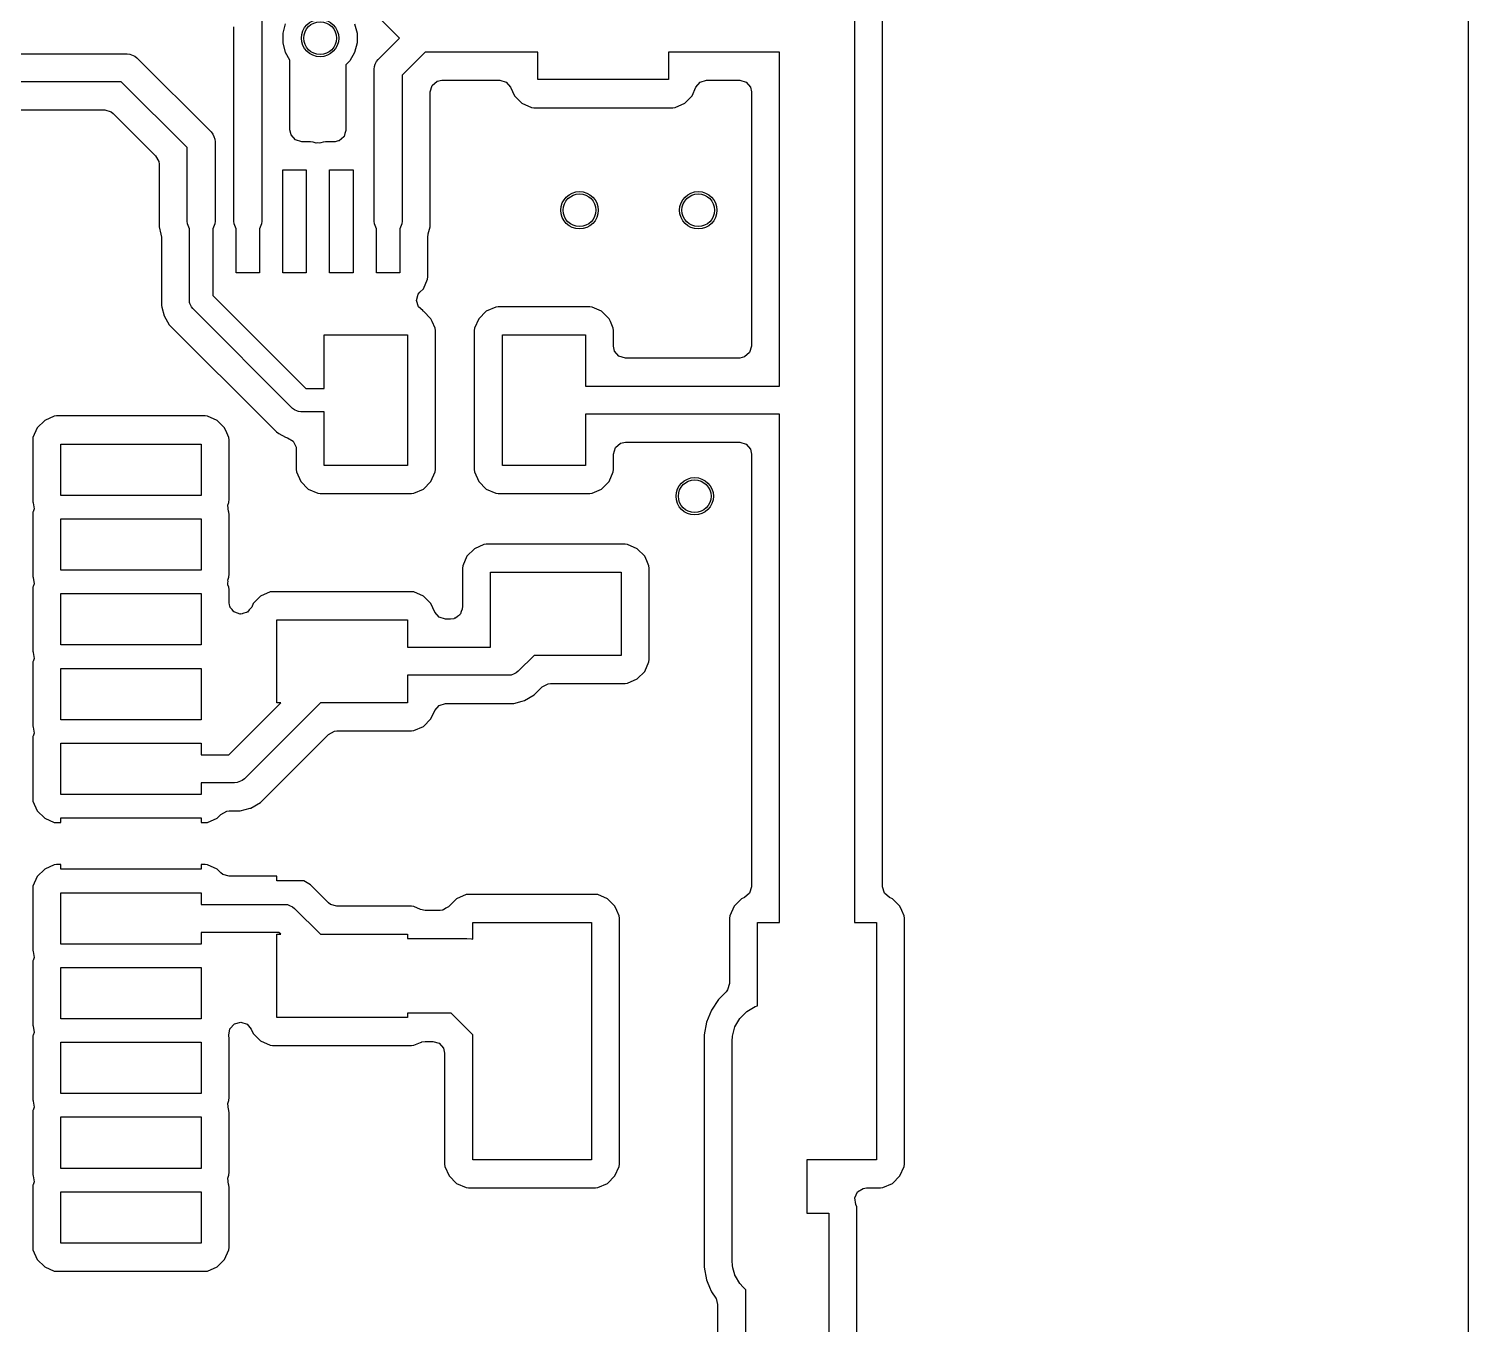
# Model space of a CAD drawing. Extents: x 3.64 to 7.32, y -5.07 to -3.18.
# Drawn here: x 6.518 to 7.124, y -4.393 to -3.847 of the extents above; entities that cross this region are included whole.
import ezdxf

# ---------------------------------------------------------------- set-up
doc = ezdxf.new("R2010")
doc.units = 0
doc.header["$MEASUREMENT"] = 0
doc.layers.add('BLACK', color=7, linetype='CONTINUOUS')

msp = doc.modelspace()

# ---------------------------------------------------------------- linework, layer by layer
at = {"layer": 'BLACK', "linetype": 'CONTINUOUS'}
for p, q in [((7.12437, -3.26035), (7.12437, -4.40911)), ((6.87768, -4.20866), (6.87768, -3.63097)), ((6.86585, -3.63369), (6.86585, -3.85369)), ((6.67425, -3.85119), (6.62592, -3.80286)), ((6.60451, -3.92833), (6.60451, -3.84645)), ((6.61632, -3.844), (6.61632, -3.92833)), ((6.62523, -3.84913), (6.62629, -3.84516)), ((6.62523, -3.85324), (6.62523, -3.84913)), ((6.65539, -3.84516), (6.65645, -3.84913)), ((6.65645, -3.84913), (6.65645, -3.85324)), ((6.62629, -3.85721), (6.62523, -3.85324)), ((6.65645, -3.85324), (6.65539, -3.85721)), ((6.66529, -3.86014), (6.67425, -3.85119)), ((6.86585, -3.85369), (6.86585, -4.00369)), ((6.47282, -3.85778), (6.55955, -3.85778)), ((6.55955, -3.85778), (6.5607, -3.8579)), ((6.5607, -3.8579), (6.56142, -3.85819)), ((6.56142, -3.85819), (6.56283, -3.85878)), ((6.56283, -3.85878), (6.56372, -3.85951)), ((6.56372, -3.85951), (6.59491, -3.89069)), ((6.62815, -3.86043), (6.62629, -3.85721)), ((6.62815, -3.88989), (6.62815, -3.86043)), ((6.65333, -3.86077), (6.65173, -3.86238)), ((6.65539, -3.85721), (6.65333, -3.86077)), ((6.66408, -3.86218), (6.66456, -3.86104)), ((6.66456, -3.86104), (6.66529, -3.86014)), ((6.68505, -3.85709), (6.67538, -3.86676)), ((6.7326, -3.85709), (6.68505, -3.85709)), ((6.7326, -3.86869), (6.7326, -3.85709)), ((6.83435, -3.85709), (6.7876, -3.85709)), ((6.7876, -3.85709), (6.7876, -3.86869)), ((6.83435, -3.99778), (6.83435, -3.85709)), ((6.65173, -3.86238), (6.65173, -3.88989)), ((6.66356, -3.86432), (6.66368, -3.86316)), ((6.66356, -3.92833), (6.66356, -3.86432)), ((6.66368, -3.86316), (6.66408, -3.86218)), ((6.67538, -3.86676), (6.67538, -3.92833)), ((6.5571, -3.86959), (6.47282, -3.86959)), ((6.58482, -3.89731), (6.5571, -3.86959)), ((6.68721, -3.87388), (6.68799, -3.8712)), ((6.68799, -3.8712), (6.69011, -3.86937)), ((6.69011, -3.86937), (6.69217, -3.86892)), ((6.69217, -3.86892), (6.71654, -3.86892)), ((6.71654, -3.86892), (6.71922, -3.86971)), ((6.71922, -3.86971), (6.72105, -3.87182)), ((6.72105, -3.87182), (6.72108, -3.87188)), ((6.72108, -3.87188), (6.72267, -3.87549)), ((6.7876, -3.86869), (6.7326, -3.86869)), ((6.79753, -3.87549), (6.79912, -3.87188)), ((6.79912, -3.87188), (6.80093, -3.86974)), ((6.80093, -3.86974), (6.8036, -3.86892)), ((6.8036, -3.86892), (6.80366, -3.86892)), ((6.80366, -3.86892), (6.81756, -3.86892)), ((6.81756, -3.86892), (6.82024, -3.86971)), ((6.82024, -3.86971), (6.82207, -3.87182)), ((6.82207, -3.87182), (6.82252, -3.87388)), ((6.68721, -3.93067), (6.68721, -3.87388)), ((6.72267, -3.87549), (6.72267, -3.87549)), ((6.72267, -3.87549), (6.7258, -3.87862)), ((6.7258, -3.87862), (6.7258, -3.87862)), ((6.7258, -3.87862), (6.7258, -3.87862)), ((6.7258, -3.87862), (6.72984, -3.8804)), ((6.79036, -3.8804), (6.7944, -3.87862)), ((6.7944, -3.87862), (6.79753, -3.87549)), ((6.82252, -3.87388), (6.82252, -3.98099)), ((6.47048, -3.88142), (6.55015, -3.88142)), ((6.55015, -3.88142), (6.55283, -3.88221)), ((6.55283, -3.88221), (6.55365, -3.88288)), ((6.55365, -3.88288), (6.57154, -3.90076)), ((6.72984, -3.8804), (6.73083, -3.88052)), ((6.73083, -3.88052), (6.78937, -3.88052)), ((6.78937, -3.88052), (6.79036, -3.8804)), ((6.59491, -3.89069), (6.59564, -3.89159)), ((6.59564, -3.89159), (6.59605, -3.89257)), ((6.6286, -3.89195), (6.62815, -3.88989)), ((6.63043, -3.89406), (6.6286, -3.89195)), ((6.6513, -3.89135), (6.65095, -3.89257)), ((6.65173, -3.89016), (6.6513, -3.89135)), ((6.65173, -3.88989), (6.65169, -3.89002)), ((6.65169, -3.89002), (6.65173, -3.89016)), ((6.58482, -3.9116), (6.58482, -3.89731)), ((6.59605, -3.89257), (6.59652, -3.89372)), ((6.59652, -3.89372), (6.59663, -3.89487)), ((6.59663, -3.89487), (6.59663, -3.9116)), ((6.63311, -3.89485), (6.63043, -3.89406)), ((6.63679, -3.89485), (6.63311, -3.89485)), ((6.63778, -3.89496), (6.63679, -3.89485)), ((6.63679, -3.89485), (6.63679, -3.89485)), ((6.63794, -3.89503), (6.63778, -3.89496)), ((6.63917, -3.8954), (6.63794, -3.89503)), ((6.63978, -3.89532), (6.63917, -3.8954)), ((6.64038, -3.89544), (6.63978, -3.89532)), ((6.6412, -3.89537), (6.64038, -3.89544)), ((6.64211, -3.89496), (6.6412, -3.89537)), ((6.6431, -3.89485), (6.64211, -3.89496)), ((6.64699, -3.89485), (6.6431, -3.89485)), ((6.64721, -3.89483), (6.64699, -3.89485)), ((6.64806, -3.8946), (6.64721, -3.89483)), ((6.64859, -3.8945), (6.64806, -3.8946)), ((6.64866, -3.89444), (6.64859, -3.8945)), ((6.64883, -3.8944), (6.64866, -3.89444)), ((6.64979, -3.89357), (6.64883, -3.8944)), ((6.6508, -3.89279), (6.64979, -3.89357)), ((6.65084, -3.89266), (6.6508, -3.89279)), ((6.65095, -3.89257), (6.65084, -3.89266)), ((6.57154, -3.90076), (6.57288, -3.90322)), ((6.57288, -3.90322), (6.57299, -3.90427)), ((6.57299, -3.90427), (6.57299, -3.93067)), ((6.62518, -3.94999), (6.62518, -3.90668)), ((6.62518, -3.90668), (6.63502, -3.90668)), ((6.63502, -3.90668), (6.63502, -3.94999)), ((6.64486, -3.94999), (6.64486, -3.90668)), ((6.64486, -3.90668), (6.65471, -3.90668)), ((6.65471, -3.90668), (6.65471, -3.94999)), ((6.58482, -3.92833), (6.58482, -3.9116)), ((6.59663, -3.9116), (6.59663, -3.92833)), ((6.57299, -3.93067), (6.57299, -3.93067)), ((6.57299, -3.93067), (6.57381, -3.93371)), ((6.57381, -3.93371), (6.57398, -3.93499)), ((6.58494, -3.92948), (6.58482, -3.92833)), ((6.58581, -3.93159), (6.58494, -3.92948)), ((6.58581, -3.94999), (6.58581, -3.93159)), ((6.59652, -3.92948), (6.59565, -3.93159)), ((6.59565, -3.93159), (6.59565, -3.95962)), ((6.59663, -3.92833), (6.59652, -3.92948)), ((6.60462, -3.92948), (6.60451, -3.92833)), ((6.60549, -3.93159), (6.60462, -3.92948)), ((6.60549, -3.94999), (6.60549, -3.93159)), ((6.61621, -3.92948), (6.61534, -3.93159)), ((6.61534, -3.93159), (6.61534, -3.94999)), ((6.61632, -3.92833), (6.61621, -3.92948)), ((6.66368, -3.92948), (6.66356, -3.92833)), ((6.66455, -3.93159), (6.66368, -3.92948)), ((6.66455, -3.94999), (6.66455, -3.93159)), ((6.67526, -3.92948), (6.67439, -3.93159)), ((6.67439, -3.93159), (6.67439, -3.94999)), ((6.67538, -3.92833), (6.67526, -3.92948)), ((6.68622, -3.93499), (6.68639, -3.93371)), ((6.68639, -3.93371), (6.68641, -3.93363)), ((6.68641, -3.93363), (6.68721, -3.93067)), ((6.57398, -3.93499), (6.57398, -3.95945)), ((6.68622, -3.95175), (6.68622, -3.93499)), ((6.58581, -3.96166), (6.58581, -3.94999)), ((6.61534, -3.94999), (6.60549, -3.94999)), ((6.63502, -3.94999), (6.62518, -3.94999)), ((6.65471, -3.94999), (6.64486, -3.94999)), ((6.67439, -3.94999), (6.66455, -3.94999)), ((6.68611, -3.95274), (6.68622, -3.95175)), ((6.6822, -3.95909), (6.6829, -3.95821)), ((6.6829, -3.95821), (6.68432, -3.95679)), ((6.68432, -3.95679), (6.68611, -3.95274)), ((6.68432, -3.95679), (6.68432, -3.95679)), ((6.57398, -3.95945), (6.57398, -3.96386)), ((6.57398, -3.96386), (6.57414, -3.96447)), ((6.57414, -3.96447), (6.57512, -3.96813)), ((6.5859, -3.96262), (6.58581, -3.96166)), ((6.58603, -3.96292), (6.5859, -3.96262)), ((6.5859, -3.96262), (6.5859, -3.96262)), ((6.58664, -3.96439), (6.58603, -3.96292)), ((6.58725, -3.96514), (6.58664, -3.96439)), ((6.58664, -3.96439), (6.58664, -3.96439)), ((6.59565, -3.95962), (6.6348, -3.99877)), ((6.68144, -3.96178), (6.6822, -3.95909)), ((6.68227, -3.96445), (6.68144, -3.96178)), ((6.68405, -3.96596), (6.68227, -3.96445)), ((6.71484, -3.96447), (6.7108, -3.96626)), ((6.71583, -3.96436), (6.71484, -3.96447)), ((6.71484, -3.96447), (6.71484, -3.96447)), ((6.75437, -3.96436), (6.71583, -3.96436)), ((6.71583, -3.96436), (6.71583, -3.96436)), ((6.75535, -3.96447), (6.75437, -3.96436)), ((6.7594, -3.96626), (6.75535, -3.96447)), ((6.75535, -3.96447), (6.75535, -3.96447)), ((6.57512, -3.96813), (6.57512, -3.96813)), ((6.57512, -3.96813), (6.57732, -3.97195)), ((6.62928, -4.00717), (6.58725, -3.96514)), ((6.68402, -3.966), (6.68405, -3.96596)), ((6.6844, -3.96626), (6.68402, -3.966)), ((6.68753, -3.96939), (6.6844, -3.96626)), ((6.6844, -3.96626), (6.6844, -3.96626)), ((6.6844, -3.96626), (6.6844, -3.96626)), ((6.6844, -3.96626), (6.6844, -3.96626)), ((6.68807, -3.9706), (6.68753, -3.96939)), ((6.68932, -3.97343), (6.68807, -3.9706)), ((6.70767, -3.96939), (6.70588, -3.97343)), ((6.7108, -3.96626), (6.70767, -3.96939)), ((6.70767, -3.96939), (6.70767, -3.96939)), ((6.76253, -3.96939), (6.7594, -3.96626)), ((6.7594, -3.96626), (6.7594, -3.96626)), ((6.76307, -3.9706), (6.76253, -3.96939)), ((6.76432, -3.97343), (6.76307, -3.9706)), ((6.57732, -3.97195), (6.57732, -3.97195)), ((6.57732, -3.97195), (6.61935, -4.01397)), ((6.6426, -3.99877), (6.6426, -3.97619)), ((6.6426, -3.97619), (6.6776, -3.97619)), ((6.6776, -3.97619), (6.6776, -4.03119)), ((6.68943, -3.97442), (6.68932, -3.97343)), ((6.68943, -4.03295), (6.68943, -3.97442)), ((6.70588, -3.97343), (6.70577, -3.97442)), ((6.70577, -3.97442), (6.70577, -4.03295)), ((6.7176, -4.03119), (6.7176, -3.97619)), ((6.7176, -3.97619), (6.7526, -3.97619)), ((6.7526, -3.97619), (6.7526, -3.99778)), ((6.76443, -3.97442), (6.76432, -3.97343)), ((6.76443, -3.98099), (6.76443, -3.97442)), ((6.76443, -3.97442), (6.76443, -3.97442)), ((6.76488, -3.98305), (6.76443, -3.98099)), ((6.82252, -3.98099), (6.82173, -3.98367)), ((6.76671, -3.98516), (6.76488, -3.98305)), ((6.76939, -3.98595), (6.76671, -3.98516)), ((6.81756, -3.98595), (6.76939, -3.98595)), ((6.81962, -3.9855), (6.81756, -3.98595)), ((6.82173, -3.98367), (6.81962, -3.9855)), ((6.6348, -3.99877), (6.6426, -3.99877)), ((6.7526, -3.99778), (6.76441, -3.99778)), ((6.76441, -3.99778), (6.83435, -3.99778)), ((6.86585, -4.00369), (6.86585, -4.22369)), ((6.52484, -4.01225), (6.52171, -4.01538)), ((6.52888, -4.01046), (6.52484, -4.01225)), ((6.52987, -4.01035), (6.52888, -4.01046)), ((6.52888, -4.01046), (6.52888, -4.01046)), ((6.59246, -4.01035), (6.52987, -4.01035)), ((6.52987, -4.01035), (6.52987, -4.01035)), ((6.59345, -4.01046), (6.59246, -4.01035)), ((6.5975, -4.01225), (6.59345, -4.01046)), ((6.59345, -4.01046), (6.59345, -4.01046)), ((6.60062, -4.01538), (6.5975, -4.01225)), ((6.5975, -4.01225), (6.5975, -4.01225)), ((6.63002, -4.00778), (6.62928, -4.00717)), ((6.63128, -4.0083), (6.63002, -4.00778)), ((6.63002, -4.00778), (6.63002, -4.00778)), ((6.6318, -4.00851), (6.63128, -4.0083)), ((6.63276, -4.00861), (6.6318, -4.00851)), ((6.6318, -4.00851), (6.6318, -4.00851)), ((6.6426, -4.00861), (6.63276, -4.00861)), ((6.6426, -4.03119), (6.6426, -4.00861)), ((6.76441, -4.00959), (6.7526, -4.00959)), ((6.7526, -4.00959), (6.7526, -4.03119)), ((6.83435, -4.00959), (6.76441, -4.00959)), ((6.83435, -4.22369), (6.83435, -4.00959)), ((6.52171, -4.01538), (6.51992, -4.01942)), ((6.52171, -4.01538), (6.52171, -4.01538)), ((6.60154, -4.01746), (6.60062, -4.01538)), ((6.60241, -4.01942), (6.60154, -4.01746)), ((6.61935, -4.01397), (6.62247, -4.01709)), ((6.62247, -4.01709), (6.62247, -4.01709)), ((6.62247, -4.01709), (6.62247, -4.01709)), ((6.62247, -4.01709), (6.62347, -4.01767)), ((6.62347, -4.01767), (6.62629, -4.0193)), ((6.51992, -4.01942), (6.51981, -4.02041)), ((6.51981, -4.02041), (6.51981, -4.0456)), ((6.53164, -4.04383), (6.53164, -4.02218)), ((6.53164, -4.02218), (6.59069, -4.02218)), ((6.59069, -4.02218), (6.59069, -4.04383)), ((6.60252, -4.02041), (6.60241, -4.01942)), ((6.60252, -4.0456), (6.60252, -4.02041)), ((6.62629, -4.0193), (6.62709, -4.01951)), ((6.62709, -4.01951), (6.62948, -4.02097)), ((6.62948, -4.02097), (6.6307, -4.02348)), ((6.6307, -4.02348), (6.63077, -4.0243)), ((6.63077, -4.0243), (6.63077, -4.03295)), ((6.76443, -4.02638), (6.76522, -4.0237)), ((6.76522, -4.0237), (6.76733, -4.02187)), ((6.76733, -4.02187), (6.76939, -4.02142)), ((6.76939, -4.02142), (6.81756, -4.02142)), ((6.81756, -4.02142), (6.82024, -4.02221)), ((6.82024, -4.02221), (6.82207, -4.02432)), ((6.82207, -4.02432), (6.82252, -4.02638)), ((6.6776, -4.03119), (6.6426, -4.03119)), ((6.7526, -4.03119), (6.7176, -4.03119)), ((6.76443, -4.03295), (6.76443, -4.02638)), ((6.82252, -4.02638), (6.82252, -4.20866)), ((6.63077, -4.03295), (6.63088, -4.03394)), ((6.63088, -4.03394), (6.63088, -4.03394)), ((6.63088, -4.03394), (6.63267, -4.03799)), ((6.68753, -4.03799), (6.68932, -4.03394)), ((6.68932, -4.03394), (6.68943, -4.03295)), ((6.70577, -4.03295), (6.70577, -4.03295)), ((6.70577, -4.03295), (6.70588, -4.03394)), ((6.70588, -4.03394), (6.70588, -4.03394)), ((6.70588, -4.03394), (6.70767, -4.03799)), ((6.76253, -4.03799), (6.76432, -4.03394)), ((6.76432, -4.03394), (6.76443, -4.03295)), ((6.63267, -4.03799), (6.6358, -4.04112)), ((6.6358, -4.04112), (6.6358, -4.04112)), ((6.6358, -4.04112), (6.6358, -4.04112)), ((6.6358, -4.04112), (6.63984, -4.0429)), ((6.63984, -4.0429), (6.64083, -4.04302)), ((6.64083, -4.04302), (6.67937, -4.04302)), ((6.67937, -4.04302), (6.68035, -4.0429)), ((6.68035, -4.0429), (6.6844, -4.04112)), ((6.6844, -4.04112), (6.68753, -4.03799)), ((6.70767, -4.03799), (6.7108, -4.04112)), ((6.7108, -4.04112), (6.7108, -4.04112)), ((6.7108, -4.04112), (6.7108, -4.04112)), ((6.7108, -4.04112), (6.71484, -4.0429)), ((6.71484, -4.0429), (6.71583, -4.04302)), ((6.71583, -4.04302), (6.75437, -4.04302)), ((6.75437, -4.04302), (6.75535, -4.0429)), ((6.75535, -4.0429), (6.7594, -4.04112)), ((6.7594, -4.04112), (6.76253, -4.03799)), ((6.51981, -4.0456), (6.51981, -4.0456)), ((6.51981, -4.0456), (6.51992, -4.04659)), ((6.51992, -4.04659), (6.51992, -4.04659)), ((6.51992, -4.04659), (6.51999, -4.04675)), ((6.51999, -4.04675), (6.52002, -4.04695)), ((6.52036, -4.04952), (6.51999, -4.05076)), ((6.52002, -4.04695), (6.52002, -4.04695)), ((6.52002, -4.04695), (6.52002, -4.04695)), ((6.52002, -4.04695), (6.52036, -4.04952)), ((6.59069, -4.04383), (6.53164, -4.04383)), ((6.60198, -4.04799), (6.60234, -4.04675)), ((6.60231, -4.05056), (6.60198, -4.04799)), ((6.60234, -4.04675), (6.60241, -4.04659)), ((6.60241, -4.04659), (6.60252, -4.0456)), ((6.51992, -4.05092), (6.51981, -4.05191)), ((6.51981, -4.05191), (6.51981, -4.07709)), ((6.51999, -4.05076), (6.51992, -4.05092)), ((6.51992, -4.05092), (6.51992, -4.05092)), ((6.53164, -4.07533), (6.53164, -4.05368)), ((6.53164, -4.05368), (6.59069, -4.05368)), ((6.59069, -4.05368), (6.59069, -4.07533)), ((6.60234, -4.05076), (6.60231, -4.05056)), ((6.60231, -4.05056), (6.60231, -4.05056)), ((6.60231, -4.05056), (6.60231, -4.05056)), ((6.60241, -4.05092), (6.60234, -4.05076)), ((6.60252, -4.05191), (6.60241, -4.05092)), ((6.60252, -4.0771), (6.60252, -4.05191)), ((6.7058, -4.06626), (6.70267, -4.06939)), ((6.70984, -4.06447), (6.7058, -4.06626)), ((6.71083, -4.06436), (6.70984, -4.06447)), ((6.70984, -4.06447), (6.70984, -4.06447)), ((6.76937, -4.06436), (6.71083, -4.06436)), ((6.71083, -4.06436), (6.71083, -4.06436)), ((6.77035, -4.06447), (6.76937, -4.06436)), ((6.7744, -4.06626), (6.77035, -4.06447)), ((6.77035, -4.06447), (6.77035, -4.06447)), ((6.77753, -4.06939), (6.7744, -4.06626)), ((6.7744, -4.06626), (6.7744, -4.06626)), ((6.70088, -4.07343), (6.70077, -4.07442)), ((6.70267, -4.06939), (6.70088, -4.07343)), ((6.70267, -4.06939), (6.70267, -4.06939)), ((6.77841, -4.07138), (6.77753, -4.06939)), ((6.77932, -4.07343), (6.77841, -4.07138)), ((6.77943, -4.07442), (6.77932, -4.07343)), ((6.51981, -4.07709), (6.51981, -4.0771)), ((6.51981, -4.0771), (6.51992, -4.07808)), ((6.51992, -4.07808), (6.51992, -4.07808)), ((6.51992, -4.07808), (6.51999, -4.07825)), ((6.51999, -4.07825), (6.52002, -4.07844)), ((6.52002, -4.07844), (6.52002, -4.07844)), ((6.52002, -4.07844), (6.52002, -4.07844)), ((6.52002, -4.07844), (6.52036, -4.08102)), ((6.59069, -4.07533), (6.53164, -4.07533)), ((6.60198, -4.07948), (6.60234, -4.07825)), ((6.60205, -4.08005), (6.60198, -4.07948)), ((6.60234, -4.07825), (6.60241, -4.07808)), ((6.60241, -4.07808), (6.60252, -4.0771)), ((6.70077, -4.07442), (6.70077, -4.07442)), ((6.70077, -4.07442), (6.70077, -4.07442)), ((6.70077, -4.07442), (6.70077, -4.08475)), ((6.7126, -4.10778), (6.7126, -4.07619)), ((6.7126, -4.07619), (6.7676, -4.07619)), ((6.7676, -4.07619), (6.7676, -4.11119)), ((6.77943, -4.11295), (6.77943, -4.07442)), ((6.51992, -4.08242), (6.51981, -4.0834)), ((6.51981, -4.0834), (6.51981, -4.10859)), ((6.51999, -4.08225), (6.51992, -4.08242)), ((6.51992, -4.08242), (6.51992, -4.08242)), ((6.52036, -4.08102), (6.51999, -4.08225)), ((6.53164, -4.10682), (6.53164, -4.08517)), ((6.53164, -4.08517), (6.59069, -4.08517)), ((6.59069, -4.08517), (6.59069, -4.10682)), ((6.60193, -4.0806), (6.60205, -4.08005)), ((6.60199, -4.08146), (6.60193, -4.0806)), ((6.60241, -4.08242), (6.60199, -4.08146)), ((6.60252, -4.08341), (6.60241, -4.08242)), ((6.60252, -4.08902), (6.60252, -4.08341)), ((6.61984, -4.08447), (6.6158, -4.08626)), ((6.62083, -4.08436), (6.61984, -4.08447)), ((6.61984, -4.08447), (6.61984, -4.08447)), ((6.67937, -4.08436), (6.62083, -4.08436)), ((6.62083, -4.08436), (6.62083, -4.08436)), ((6.68035, -4.08447), (6.67937, -4.08436)), ((6.6844, -4.08626), (6.68035, -4.08447)), ((6.68035, -4.08447), (6.68035, -4.08447)), ((6.70077, -4.08475), (6.70077, -4.09099)), ((6.60254, -4.0892), (6.60252, -4.08902)), ((6.6027, -4.08982), (6.60254, -4.0892)), ((6.60284, -4.09058), (6.6027, -4.08982)), ((6.60293, -4.0907), (6.60284, -4.09058)), ((6.603, -4.09096), (6.60293, -4.0907)), ((6.60379, -4.09186), (6.603, -4.09096)), ((6.60451, -4.09282), (6.60379, -4.09186)), ((6.61184, -4.09123), (6.61099, -4.09207)), ((6.61188, -4.09102), (6.61184, -4.09123)), ((6.61202, -4.09085), (6.61188, -4.09102)), ((6.61267, -4.08939), (6.61202, -4.09085)), ((6.6158, -4.08626), (6.61267, -4.08939)), ((6.61267, -4.08939), (6.61267, -4.08939)), ((6.68753, -4.08939), (6.6844, -4.08626)), ((6.6844, -4.08626), (6.6844, -4.08626)), ((6.68912, -4.09299), (6.68753, -4.08939)), ((6.68753, -4.08939), (6.68753, -4.08939)), ((6.70072, -4.0917), (6.70028, -4.09266)), ((6.70077, -4.09099), (6.70067, -4.09134)), ((6.70067, -4.09134), (6.70072, -4.0917)), ((6.60471, -4.09289), (6.60451, -4.09282)), ((6.60486, -4.09305), (6.60471, -4.09289)), ((6.60601, -4.09338), (6.60486, -4.09305)), ((6.60713, -4.09379), (6.60601, -4.09338)), ((6.60734, -4.09375), (6.60713, -4.09379)), ((6.60755, -4.09381), (6.60734, -4.09375)), ((6.60869, -4.09346), (6.60755, -4.09381)), ((6.60986, -4.0932), (6.60869, -4.09346)), ((6.61001, -4.09305), (6.60986, -4.0932)), ((6.61022, -4.09299), (6.61001, -4.09305)), ((6.61099, -4.09207), (6.61022, -4.09299)), ((6.6226, -4.13119), (6.6226, -4.09619)), ((6.6226, -4.09619), (6.6776, -4.09619)), ((6.6776, -4.09619), (6.6776, -4.10778)), ((6.68915, -4.09305), (6.68912, -4.09299)), ((6.69098, -4.09516), (6.68915, -4.09305)), ((6.69366, -4.09595), (6.69098, -4.09516)), ((6.69581, -4.09595), (6.69366, -4.09595)), ((6.69721, -4.09575), (6.69581, -4.09595)), ((6.69745, -4.09559), (6.69721, -4.09575)), ((6.69787, -4.0955), (6.69745, -4.09559)), ((6.69867, -4.09481), (6.69787, -4.0955)), ((6.69956, -4.09424), (6.69867, -4.09481)), ((6.69971, -4.09391), (6.69956, -4.09424)), ((6.69998, -4.09367), (6.69971, -4.09391)), ((6.70028, -4.09266), (6.69998, -4.09367)), ((6.51981, -4.10859), (6.51981, -4.10859)), ((6.51981, -4.10859), (6.51992, -4.10958)), ((6.51992, -4.10958), (6.51992, -4.10958)), ((6.51992, -4.10958), (6.51999, -4.10974)), ((6.51999, -4.10974), (6.52002, -4.10994)), ((6.52002, -4.10994), (6.52002, -4.10994)), ((6.52002, -4.10994), (6.52002, -4.10994)), ((6.52002, -4.10994), (6.52036, -4.11251)), ((6.59069, -4.10682), (6.53164, -4.10682)), ((6.6776, -4.10778), (6.7126, -4.10778)), ((6.51992, -4.11391), (6.51981, -4.1149)), ((6.51981, -4.1149), (6.51981, -4.14009)), ((6.51999, -4.11375), (6.51992, -4.11391)), ((6.51992, -4.11391), (6.51992, -4.11391)), ((6.52036, -4.11251), (6.51999, -4.11375)), ((6.73095, -4.11119), (6.72428, -4.11786)), ((6.7676, -4.11119), (6.73095, -4.11119)), ((6.77753, -4.11799), (6.77932, -4.11394)), ((6.77932, -4.11394), (6.77943, -4.11295)), ((6.53164, -4.13832), (6.53164, -4.11667)), ((6.53164, -4.11667), (6.59069, -4.11667)), ((6.59069, -4.11667), (6.59069, -4.13832)), ((6.7201, -4.11959), (6.6776, -4.11959)), ((6.6776, -4.11959), (6.6776, -4.13119)), ((6.72125, -4.11948), (6.7201, -4.11959)), ((6.72253, -4.11895), (6.72125, -4.11948)), ((6.72338, -4.1186), (6.72253, -4.11895)), ((6.72428, -4.11786), (6.72338, -4.1186)), ((6.77035, -4.1229), (6.7744, -4.12112)), ((6.7744, -4.12112), (6.77753, -4.11799)), ((6.72695, -4.13021), (6.73099, -4.12788)), ((6.73099, -4.12788), (6.7344, -4.12447)), ((6.7344, -4.12447), (6.73685, -4.12313)), ((6.73685, -4.12313), (6.73791, -4.12302)), ((6.73791, -4.12302), (6.76937, -4.12302)), ((6.76937, -4.12302), (6.77035, -4.1229)), ((6.76937, -4.12302), (6.76937, -4.12302)), ((6.60235, -4.15308), (6.62425, -4.13119)), ((6.64095, -4.13119), (6.60897, -4.16317)), ((6.62425, -4.13119), (6.6226, -4.13119)), ((6.6776, -4.13119), (6.64095, -4.13119)), ((6.68753, -4.13799), (6.68912, -4.13438)), ((6.68912, -4.13438), (6.69093, -4.13224)), ((6.69093, -4.13224), (6.6936, -4.13142)), ((6.6936, -4.13142), (6.69366, -4.13142)), ((6.69366, -4.13142), (6.72243, -4.13142)), ((6.72243, -4.13142), (6.72599, -4.13047)), ((6.72599, -4.13047), (6.72695, -4.13021)), ((6.51981, -4.14009), (6.51981, -4.14009)), ((6.51981, -4.14009), (6.51992, -4.14108)), ((6.59069, -4.13832), (6.53164, -4.13832)), ((6.6844, -4.14112), (6.68753, -4.13799)), ((6.51992, -4.14541), (6.51981, -4.1464)), ((6.51981, -4.1464), (6.51981, -4.17158)), ((6.51992, -4.14108), (6.51992, -4.14108)), ((6.51992, -4.14108), (6.51999, -4.14124)), ((6.51999, -4.14525), (6.51992, -4.14541)), ((6.51992, -4.14541), (6.51992, -4.14541)), ((6.51999, -4.14124), (6.52002, -4.14143)), ((6.52036, -4.14401), (6.51999, -4.14525)), ((6.52002, -4.14143), (6.52002, -4.14144)), ((6.52002, -4.14144), (6.52002, -4.14144)), ((6.52002, -4.14144), (6.52036, -4.14401)), ((6.61569, -4.17318), (6.6444, -4.14447)), ((6.6444, -4.14447), (6.64685, -4.14313)), ((6.64685, -4.14313), (6.64791, -4.14302)), ((6.64791, -4.14302), (6.67937, -4.14302)), ((6.67937, -4.14302), (6.68035, -4.1429)), ((6.67937, -4.14302), (6.67937, -4.14302)), ((6.68035, -4.1429), (6.6844, -4.14112)), ((6.53164, -4.16982), (6.53164, -4.14816)), ((6.53164, -4.14816), (6.59069, -4.14816)), ((6.59069, -4.14816), (6.59069, -4.15308)), ((6.59069, -4.15308), (6.60235, -4.15308)), ((6.60728, -4.16423), (6.60595, -4.16478)), ((6.60808, -4.1639), (6.60728, -4.16423)), ((6.60897, -4.16317), (6.60808, -4.1639)), ((6.59069, -4.16982), (6.53164, -4.16982)), ((6.6048, -4.1649), (6.59069, -4.1649)), ((6.59069, -4.1649), (6.59069, -4.16982)), ((6.60595, -4.16478), (6.6048, -4.1649)), ((6.51981, -4.17158), (6.51981, -4.17158)), ((6.51981, -4.17158), (6.51992, -4.17257)), ((6.51992, -4.17257), (6.51992, -4.17257)), ((6.51992, -4.17257), (6.52171, -4.17662)), ((6.52171, -4.17662), (6.52484, -4.17975)), ((6.59906, -4.17818), (6.60152, -4.17684)), ((6.60152, -4.17684), (6.60257, -4.17673)), ((6.60257, -4.17673), (6.60713, -4.17673)), ((6.60713, -4.17673), (6.61138, -4.17559)), ((6.60713, -4.17673), (6.60713, -4.17673)), ((6.61138, -4.17559), (6.61164, -4.17552)), ((6.61138, -4.17559), (6.61138, -4.17559)), ((6.61164, -4.17552), (6.61569, -4.17318)), ((6.61164, -4.17552), (6.61164, -4.17552)), ((6.61164, -4.17552), (6.61164, -4.17552)), ((6.52484, -4.17975), (6.52484, -4.17975)), ((6.52484, -4.17975), (6.52484, -4.17975)), ((6.52484, -4.17975), (6.52888, -4.18153)), ((6.52888, -4.18153), (6.52987, -4.18165)), ((6.52987, -4.18165), (6.53164, -4.18165)), ((6.53164, -4.18165), (6.53164, -4.17966)), ((6.53164, -4.17966), (6.59069, -4.17966)), ((6.59069, -4.17966), (6.59069, -4.18165)), ((6.59069, -4.18165), (6.59246, -4.18165)), ((6.59246, -4.18165), (6.59345, -4.18153)), ((6.59345, -4.18153), (6.5975, -4.17975)), ((6.5975, -4.17975), (6.59906, -4.17818)), ((6.52888, -4.19944), (6.52484, -4.20123)), ((6.52987, -4.19932), (6.52888, -4.19944)), ((6.52888, -4.19944), (6.52888, -4.19944)), ((6.53164, -4.19932), (6.52987, -4.19932)), ((6.52987, -4.19932), (6.52987, -4.19932)), ((6.53164, -4.20131), (6.53164, -4.19932)), ((6.59246, -4.19932), (6.59069, -4.19932)), ((6.59069, -4.19932), (6.59069, -4.20131)), ((6.59345, -4.19944), (6.59246, -4.19932)), ((6.5975, -4.20123), (6.59345, -4.19944)), ((6.59345, -4.19944), (6.59345, -4.19944)), ((6.52171, -4.20435), (6.51992, -4.2084)), ((6.52484, -4.20123), (6.52171, -4.20435)), ((6.52171, -4.20435), (6.52171, -4.20435)), ((6.59069, -4.20131), (6.53164, -4.20131)), ((6.59906, -4.20279), (6.5975, -4.20123)), ((6.5975, -4.20123), (6.5975, -4.20123)), ((6.59989, -4.20346), (6.59906, -4.20279)), ((6.60257, -4.20425), (6.59989, -4.20346)), ((6.6226, -4.20425), (6.60257, -4.20425)), ((6.6226, -4.20619), (6.6226, -4.20425)), ((6.63401, -4.20619), (6.6226, -4.20619)), ((6.63678, -4.20779), (6.63401, -4.20619)), ((6.51992, -4.2084), (6.51981, -4.20939)), ((6.51981, -4.20939), (6.51981, -4.23458)), ((6.53164, -4.23281), (6.53164, -4.21116)), ((6.53164, -4.21116), (6.59069, -4.21116)), ((6.59069, -4.21116), (6.59069, -4.21608)), ((6.63678, -4.20779), (6.63678, -4.20779)), ((6.63678, -4.20779), (6.63678, -4.20779)), ((6.6444, -4.2154), (6.63678, -4.20779)), ((6.70234, -4.21197), (6.6983, -4.21376)), ((6.70333, -4.21186), (6.70234, -4.21197)), ((6.70234, -4.21197), (6.70234, -4.21197)), ((6.75687, -4.21186), (6.70333, -4.21186)), ((6.70333, -4.21186), (6.70333, -4.21186)), ((6.75785, -4.21197), (6.75687, -4.21186)), ((6.7619, -4.21376), (6.75785, -4.21197)), ((6.75785, -4.21197), (6.75785, -4.21197)), ((6.81956, -4.2132), (6.8183, -4.21376)), ((6.81962, -4.21317), (6.81956, -4.2132)), ((6.82173, -4.21134), (6.81962, -4.21317)), ((6.82252, -4.20866), (6.82173, -4.21134)), ((6.87768, -4.20872), (6.87768, -4.20866)), ((6.8785, -4.2114), (6.87768, -4.20872)), ((6.88064, -4.2132), (6.8785, -4.2114)), ((6.8819, -4.21376), (6.88064, -4.2132)), ((6.59069, -4.21608), (6.62589, -4.21608)), ((6.62589, -4.21608), (6.62705, -4.21619)), ((6.62705, -4.21619), (6.62793, -4.21656)), ((6.62793, -4.21656), (6.62918, -4.21707)), ((6.62918, -4.21707), (6.63007, -4.21781)), ((6.63007, -4.21781), (6.64095, -4.22869)), ((6.64522, -4.21607), (6.6444, -4.2154)), ((6.64791, -4.21686), (6.64522, -4.21607)), ((6.67937, -4.21686), (6.64791, -4.21686)), ((6.68035, -4.21697), (6.67937, -4.21686)), ((6.67937, -4.21686), (6.67937, -4.21686)), ((6.68311, -4.21819), (6.68035, -4.21697)), ((6.68035, -4.21697), (6.68035, -4.21697)), ((6.68511, -4.21861), (6.68311, -4.21819)), ((6.69139, -4.21861), (6.68511, -4.21861)), ((6.69245, -4.2185), (6.69139, -4.21861)), ((6.69254, -4.21844), (6.69245, -4.2185)), ((6.69279, -4.21841), (6.69254, -4.21844)), ((6.69382, -4.21774), (6.69279, -4.21841)), ((6.6949, -4.21716), (6.69382, -4.21774)), ((6.6983, -4.21376), (6.6949, -4.21716)), ((6.6983, -4.21376), (6.6983, -4.21376)), ((6.76503, -4.21689), (6.7619, -4.21376)), ((6.7619, -4.21376), (6.7619, -4.21376)), ((6.76579, -4.21861), (6.76503, -4.21689)), ((6.76682, -4.22093), (6.76579, -4.21861)), ((6.81517, -4.21689), (6.81338, -4.22093)), ((6.8183, -4.21376), (6.81517, -4.21689)), ((6.81517, -4.21689), (6.81517, -4.21689)), ((6.88503, -4.21689), (6.8819, -4.21376)), ((6.88579, -4.21861), (6.88503, -4.21689)), ((6.88682, -4.22093), (6.88579, -4.21861)), ((6.7051, -4.23069), (6.7051, -4.22369)), ((6.7051, -4.22369), (6.7551, -4.22369)), ((6.7551, -4.22369), (6.7551, -4.32369)), ((6.76693, -4.22192), (6.76682, -4.22093)), ((6.76693, -4.32545), (6.76693, -4.22192)), ((6.81338, -4.22093), (6.81327, -4.22192)), ((6.81327, -4.22192), (6.81327, -4.24946)), ((6.8251, -4.25886), (6.8251, -4.22369)), ((6.8251, -4.22369), (6.83435, -4.22369)), ((6.86585, -4.22369), (6.8751, -4.22369)), ((6.8751, -4.22369), (6.8751, -4.32369)), ((6.88693, -4.22192), (6.88682, -4.22093)), ((6.88693, -4.32545), (6.88693, -4.22192)), ((6.62345, -4.22789), (6.59069, -4.22789)), ((6.59069, -4.22789), (6.59069, -4.23281)), ((6.6226, -4.26369), (6.6226, -4.22869)), ((6.6226, -4.22869), (6.62425, -4.22869)), ((6.62425, -4.22869), (6.62345, -4.22789)), ((6.64095, -4.22869), (6.6776, -4.22869)), ((6.6776, -4.22869), (6.6776, -4.23044)), ((6.6776, -4.23044), (6.7026, -4.23044)), ((6.7026, -4.23044), (6.70466, -4.23057)), ((6.70466, -4.23057), (6.7051, -4.23069)), ((6.51981, -4.23458), (6.51981, -4.23458)), ((6.51981, -4.23458), (6.51992, -4.23556)), ((6.51992, -4.23556), (6.51992, -4.23557)), ((6.51992, -4.23557), (6.51999, -4.23573)), ((6.51999, -4.23573), (6.52002, -4.23592)), ((6.52002, -4.23592), (6.52002, -4.23592)), ((6.52002, -4.23592), (6.52002, -4.23592)), ((6.52002, -4.23592), (6.52036, -4.2385)), ((6.59069, -4.23281), (6.53164, -4.23281)), ((6.51992, -4.2399), (6.51981, -4.24089)), ((6.51981, -4.24089), (6.51981, -4.26607)), ((6.51999, -4.23973), (6.51992, -4.2399)), ((6.51992, -4.2399), (6.51992, -4.2399)), ((6.52036, -4.2385), (6.51999, -4.23973)), ((6.53164, -4.26431), (6.53164, -4.24265)), ((6.53164, -4.24265), (6.59069, -4.24265)), ((6.59069, -4.24265), (6.59069, -4.26431)), ((6.81327, -4.24946), (6.81248, -4.25214)), ((6.81182, -4.25297), (6.80868, -4.25611)), ((6.81248, -4.25214), (6.81182, -4.25297)), ((6.80566, -4.26062), (6.80358, -4.26564)), ((6.80868, -4.25611), (6.80566, -4.26062)), ((6.80868, -4.25611), (6.80868, -4.25611)), ((6.81761, -4.2641), (6.82051, -4.26119)), ((6.82051, -4.26119), (6.82407, -4.25914)), ((6.82407, -4.25914), (6.8251, -4.25886)), ((6.51981, -4.26607), (6.51981, -4.26607)), ((6.51981, -4.26607), (6.51992, -4.26706)), ((6.51992, -4.26706), (6.51992, -4.26706)), ((6.51992, -4.26706), (6.51999, -4.26722)), ((6.51999, -4.26722), (6.52002, -4.26742)), ((6.52002, -4.26742), (6.52002, -4.26742)), ((6.52002, -4.26742), (6.52002, -4.26742)), ((6.52002, -4.26742), (6.52036, -4.26999)), ((6.59069, -4.26431), (6.53164, -4.26431)), ((6.60286, -4.26846), (6.60475, -4.2664)), ((6.60475, -4.2664), (6.60745, -4.26569)), ((6.60745, -4.26569), (6.61011, -4.26655)), ((6.61011, -4.26655), (6.61186, -4.26864)), ((6.6776, -4.26369), (6.6226, -4.26369)), ((6.69608, -4.26194), (6.6776, -4.26194)), ((6.6776, -4.26194), (6.6776, -4.26369)), ((6.7051, -4.27096), (6.69608, -4.26194)), ((6.80358, -4.26564), (6.80252, -4.27097)), ((6.80358, -4.26564), (6.80358, -4.26564)), ((6.81449, -4.27163), (6.81555, -4.26766)), ((6.81555, -4.26766), (6.81761, -4.2641)), ((6.51992, -4.27139), (6.51981, -4.27238)), ((6.51981, -4.27238), (6.51981, -4.29757)), ((6.51999, -4.27123), (6.51992, -4.27139)), ((6.51992, -4.27139), (6.51992, -4.27139)), ((6.52036, -4.26999), (6.51999, -4.27123)), ((6.60239, -4.27122), (6.60286, -4.26846)), ((6.60241, -4.27139), (6.60239, -4.27122)), ((6.60252, -4.27238), (6.60241, -4.27139)), ((6.60241, -4.27139), (6.60241, -4.27139)), ((6.60252, -4.29757), (6.60252, -4.27238)), ((6.61186, -4.26864), (6.61267, -4.27049)), ((6.61267, -4.27049), (6.61267, -4.27049)), ((6.61267, -4.27049), (6.6158, -4.27362)), ((6.6158, -4.27362), (6.6158, -4.27362)), ((6.6158, -4.27362), (6.6158, -4.27362)), ((6.6158, -4.27362), (6.61984, -4.2754)), ((6.68371, -4.27397), (6.68511, -4.27377)), ((6.68511, -4.27377), (6.68831, -4.27377)), ((6.68831, -4.27377), (6.69099, -4.27455)), ((6.7051, -4.32369), (6.7051, -4.27096)), ((6.80252, -4.27097), (6.80252, -4.27097)), ((6.80252, -4.27097), (6.80252, -4.3689)), ((6.81435, -4.27369), (6.81449, -4.27163)), ((6.81435, -4.36619), (6.81435, -4.27369)), ((6.53164, -4.2958), (6.53164, -4.27415)), ((6.53164, -4.27415), (6.59069, -4.27415)), ((6.59069, -4.27415), (6.59069, -4.2958)), ((6.61984, -4.2754), (6.62083, -4.27552)), ((6.62083, -4.27552), (6.67937, -4.27552)), ((6.67937, -4.27552), (6.68035, -4.2754)), ((6.68035, -4.2754), (6.68311, -4.27419)), ((6.68311, -4.27419), (6.68349, -4.27411)), ((6.68349, -4.27411), (6.68371, -4.27397)), ((6.69099, -4.27455), (6.69282, -4.27667)), ((6.69282, -4.27667), (6.69327, -4.27873)), ((6.69327, -4.27873), (6.69327, -4.32545)), ((6.51981, -4.29757), (6.51981, -4.29757)), ((6.51981, -4.29757), (6.51992, -4.29856)), ((6.59069, -4.2958), (6.53164, -4.2958)), ((6.60241, -4.29856), (6.60252, -4.29757)), ((6.51992, -4.30289), (6.51981, -4.30388)), ((6.51981, -4.30388), (6.51981, -4.32906)), ((6.51992, -4.29856), (6.51992, -4.29856)), ((6.51992, -4.29856), (6.51999, -4.29872)), ((6.51999, -4.30273), (6.51992, -4.30289)), ((6.51992, -4.30289), (6.51992, -4.30289)), ((6.51999, -4.29872), (6.52002, -4.29891)), ((6.52036, -4.30149), (6.51999, -4.30273)), ((6.52002, -4.29891), (6.52002, -4.29892)), ((6.52002, -4.29892), (6.52002, -4.29892)), ((6.52002, -4.29892), (6.52036, -4.30149)), ((6.60198, -4.29995), (6.60234, -4.29872)), ((6.60231, -4.30253), (6.60198, -4.29995)), ((6.60234, -4.30273), (6.60231, -4.30253)), ((6.60231, -4.30253), (6.60231, -4.30253)), ((6.60231, -4.30253), (6.60231, -4.30253)), ((6.60234, -4.29872), (6.60241, -4.29856)), ((6.60241, -4.30289), (6.60234, -4.30273)), ((6.60252, -4.30388), (6.60241, -4.30289)), ((6.60252, -4.32906), (6.60252, -4.30388)), ((6.53164, -4.3273), (6.53164, -4.30564)), ((6.53164, -4.30564), (6.59069, -4.30564)), ((6.59069, -4.30564), (6.59069, -4.3273)), ((6.59069, -4.3273), (6.53164, -4.3273)), ((6.69327, -4.32545), (6.69327, -4.32545)), ((6.69327, -4.32545), (6.69338, -4.32644)), ((6.69338, -4.32644), (6.69338, -4.32644)), ((6.69338, -4.32644), (6.69517, -4.33049)), ((6.7551, -4.32369), (6.7051, -4.32369)), ((6.76503, -4.33049), (6.76682, -4.32644)), ((6.76682, -4.32644), (6.76693, -4.32545)), ((6.8751, -4.32369), (6.84585, -4.32369)), ((6.84585, -4.32369), (6.84585, -4.34619)), ((6.88503, -4.33049), (6.88682, -4.32644)), ((6.88682, -4.32644), (6.88693, -4.32545)), ((6.51981, -4.32906), (6.51981, -4.32906)), ((6.51981, -4.32906), (6.51992, -4.33005)), ((6.51992, -4.33438), (6.51981, -4.33537)), ((6.51992, -4.33005), (6.51992, -4.33005)), ((6.51992, -4.33005), (6.51999, -4.33022)), ((6.51999, -4.33422), (6.51992, -4.33438)), ((6.51992, -4.33438), (6.51992, -4.33438)), ((6.51999, -4.33022), (6.52002, -4.33041)), ((6.52036, -4.33299), (6.51999, -4.33422)), ((6.52002, -4.33041), (6.52002, -4.33041)), ((6.52002, -4.33041), (6.52002, -4.33041)), ((6.52002, -4.33041), (6.52036, -4.33299)), ((6.60198, -4.33145), (6.60234, -4.33021)), ((6.60231, -4.33402), (6.60198, -4.33145)), ((6.60231, -4.33403), (6.60231, -4.33402)), ((6.60231, -4.33402), (6.60231, -4.33402)), ((6.60234, -4.33422), (6.60231, -4.33403)), ((6.60234, -4.33021), (6.60241, -4.33005)), ((6.60241, -4.33438), (6.60234, -4.33422)), ((6.60241, -4.33005), (6.60252, -4.32906)), ((6.60252, -4.33537), (6.60241, -4.33438)), ((6.69517, -4.33049), (6.6983, -4.33362)), ((6.6983, -4.33362), (6.6983, -4.33362)), ((6.6983, -4.33362), (6.6983, -4.33362)), ((6.6983, -4.33362), (6.70234, -4.3354)), ((6.75785, -4.3354), (6.7619, -4.33362)), ((6.7619, -4.33362), (6.76503, -4.33049)), ((6.87786, -4.3354), (6.8819, -4.33362)), ((6.8819, -4.33362), (6.88503, -4.33049)), ((6.51981, -4.33537), (6.51981, -4.36056)), ((6.53164, -4.35879), (6.53164, -4.33714)), ((6.53164, -4.33714), (6.59069, -4.33714)), ((6.59069, -4.33714), (6.59069, -4.35879)), ((6.60252, -4.36056), (6.60252, -4.33537)), ((6.70234, -4.3354), (6.70333, -4.33552)), ((6.70333, -4.33552), (6.75687, -4.33552)), ((6.75687, -4.33552), (6.75785, -4.3354)), ((6.86603, -4.33971), (6.86723, -4.33718)), ((6.8664, -4.34248), (6.86603, -4.33971)), ((6.86723, -4.33718), (6.8696, -4.3357)), ((6.8696, -4.3357), (6.87093, -4.33552)), ((6.87093, -4.33552), (6.87687, -4.33552)), ((6.87687, -4.33552), (6.87786, -4.3354)), ((6.87687, -4.33552), (6.87687, -4.33552)), ((6.84585, -4.34619), (6.8551, -4.34619)), ((6.8551, -4.34619), (6.8551, -4.40119)), ((6.86682, -4.34343), (6.8664, -4.34248)), ((6.86693, -4.34442), (6.86682, -4.34343)), ((6.86693, -4.40295), (6.86693, -4.34442)), ((6.51981, -4.36056), (6.51981, -4.36056)), ((6.51981, -4.36056), (6.51992, -4.36155)), ((6.51992, -4.36155), (6.51992, -4.36155)), ((6.51992, -4.36155), (6.52171, -4.3656)), ((6.59069, -4.35879), (6.53164, -4.35879)), ((6.60062, -4.3656), (6.60241, -4.36155)), ((6.60241, -4.36155), (6.60252, -4.36056)), ((6.52171, -4.3656), (6.52484, -4.36872)), ((6.52484, -4.36872), (6.52484, -4.36872)), ((6.52484, -4.36872), (6.52484, -4.36872)), ((6.52484, -4.36872), (6.52888, -4.37051)), ((6.52888, -4.37051), (6.52987, -4.37062)), ((6.52987, -4.37062), (6.59246, -4.37062)), ((6.59246, -4.37062), (6.59345, -4.37051)), ((6.59345, -4.37051), (6.5975, -4.36872)), ((6.5975, -4.36872), (6.60062, -4.3656)), ((6.80252, -4.3689), (6.80358, -4.37423)), ((6.81449, -4.36824), (6.81435, -4.36619)), ((6.81472, -4.36913), (6.81449, -4.36824)), ((6.81449, -4.36824), (6.81449, -4.36824)), ((6.81553, -4.37214), (6.81472, -4.36913)), ((6.80358, -4.37423), (6.80358, -4.37423)), ((6.80358, -4.37423), (6.80513, -4.37796)), ((6.81555, -4.37221), (6.81553, -4.37214)), ((6.81585, -4.37274), (6.81555, -4.37221)), ((6.81759, -4.37574), (6.81585, -4.37274)), ((6.81761, -4.37577), (6.81759, -4.37574)), ((6.81896, -4.37732), (6.81761, -4.37577)), ((6.80513, -4.37796), (6.80513, -4.37796)), ((6.80513, -4.37796), (6.80526, -4.37828)), ((6.80526, -4.37828), (6.80566, -4.37925)), ((6.80566, -4.37925), (6.80751, -4.38202)), ((6.80751, -4.38202), (6.80759, -4.38215)), ((6.80759, -4.38215), (6.80789, -4.38337)), ((6.8201, -4.37846), (6.81896, -4.37732)), ((6.8201, -4.40119), (6.8201, -4.37846)), ((6.80789, -4.38337), (6.80827, -4.38457)), ((6.80827, -4.38457), (6.80827, -4.38466)), ((6.80827, -4.38466), (6.80827, -4.40295))]:
    msp.add_line(p, q, dxfattribs=at)
at = {"layer": 'BLACK'}
for centre in [(6.64084, -3.85119), (6.7501, -3.92369), (6.8001, -3.92369), (6.7986, -4.04416)]:
    msp.add_circle(centre, 0.00787, dxfattribs=at)
at = {"layer": 'WHITE'}
for centre in [(6.64084, -3.85119), (6.7501, -3.92369), (6.8001, -3.92369), (6.7986, -4.04416)]:
    msp.add_circle(centre, 0.00689, dxfattribs=at)

doc.saveas('drawing.dxf')
